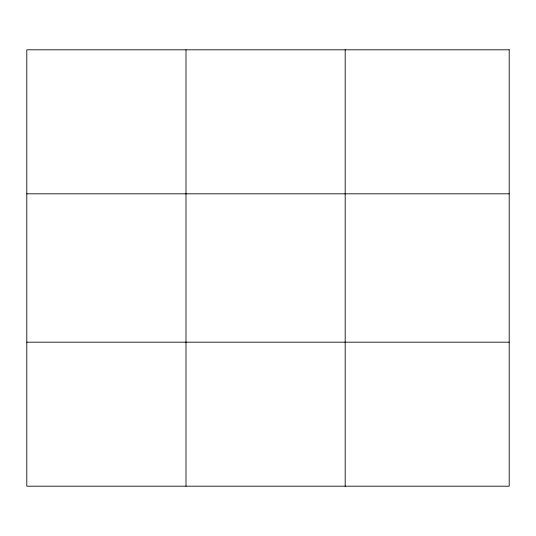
<?xml version="1.0" encoding="UTF-8"?>
<svg xmlns="http://www.w3.org/2000/svg" width="536" height="536" viewBox="0 0 536 536"><rect width="100%" height="100%" fill="white"/><g stroke="black" fill="none" stroke-linecap="round" stroke-linejoin="round"><path stroke-width="0.8" d="M185.992 486.192L185.992 49.808M345.184 486.192L345.184 49.808M26.8 193.818L509.2 193.818M26.8 342.182L509.2 342.182M509.2 49.808L509.2 486.192L26.8 486.192L26.8 49.808L509.2 49.808"/></g></svg>
